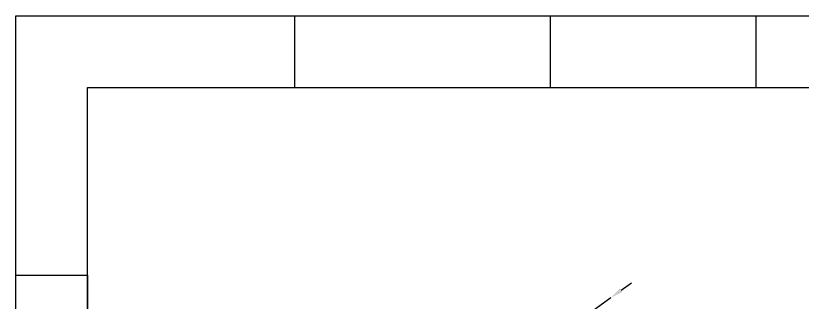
# Model space of a CAD drawing. Header units: millimetres. Extents: x 1569 to 4568, y 657 to 2601.
# Drawn here: x 1569 to 2795, y 2154 to 2601 of the extents above; entities that cross this region are included whole.
import ezdxf

# ---------------------------------------------------------------- set-up
doc = ezdxf.new("R2010")
doc.units = ezdxf.units.MM
doc.styles.get("Standard").update_dxf_attribs({"font": 'arial.ttf'})
doc.dimstyles.new('ISO-25', dxfattribs={"dimtxt": 20, "dimasz": 20, "dimexe": 1.25, "dimexo": 0.625, "dimtad": 1, "dimtxsty": 'Standard', "dimcen": 2.5, "dimadec": 0, "dimazin": 0, "dimtfac": 1, "dimtmove": 0, "dimatfit": 3, "dimfxl": 1, "dimarcsym": 0})

# ---------------------------------------------------------------- blocks, each defined once
blk = doc.blocks.new('*D50')
at = {"color": 0, "lineweight": -2, "transparency": 16777216}
for p, q in [((2512.9, 2172.8), (2529.1, 2184.5)), ((2496.7, 2161.1), (2366.9, 2067.6)), ((2280, 2004.9), (2350.7, 2055.9))]:
    blk.add_line(p, q, dxfattribs=at)
blk.add_arc((2431.8, 2114.3), 80, 214.885, 217.4094, dxfattribs=at)
at = {"color": 0, "transparency": 16777216}
for points in [[(2511, 2175.5), (2514.9, 2170.1), (2496.7, 2161.1)], [(2348.7, 2058.6), (2352.6, 2053.2), (2366.9, 2067.6)]]:
    blk.add_solid(points, dxfattribs=at)
at = {"layer": 'Defpoints', "color": 0, "transparency": 16777216}
for p in [(2496.7, 2161.1), (2366.9, 2067.6)]:
    blk.add_point(p, dxfattribs=at)
at = {"color": 0, "transparency": 16777216, "insert": (2300.5, 2033.8), "char_height": 20, "attachment_point": 5, "rotation": 35.7802}
blk.add_mtext('∅160', dxfattribs=at)

msp = doc.modelspace()

# ---------------------------------------------------------------- linework, layer by layer
for p, q in [((2003.825, 2600.794), (2003.825, 2489.127)), ((2402.548, 2489.127), (2402.548, 2600.794)), ((2402.548, 2600.794), (2722.734, 2600.794)), ((2722.734, 2600.794), (2722.734, 2489.127)), ((2003.825, 2489.127), (2402.548, 2489.127)), ((2722.734, 2489.127), (3068.596, 2489.127)), ((1568.95, 2196.379), (1680.618, 2196.379)), ((1680.618, 2196.379), (1680.618, 1912.684))]:
    msp.add_line(p, q)
for points in [[(1568.95, 2600.794), (4568.242, 2600.794), (4568.242, 657.184), (1568.95, 657.184)], [(1680.618, 2489.127), (4456.575, 2489.127), (4456.575, 768.851), (1680.618, 768.851)]]:
    msp.add_lwpolyline(points, close=True)

# ---------------------------------------------------------------- dimensions: what is measured, and where the dimension line sits
dim = msp.add_diameter_dim_2p(p1=(2496.679, 2161.117), p2=(2366.876, 2067.568), dimstyle='ISO-25')
dim.commit()
dim.dimension.update_dxf_attribs({"geometry": '*D50', "text_midpoint": (2300.532, 2033.801)})

doc.saveas('drawing.dxf')
